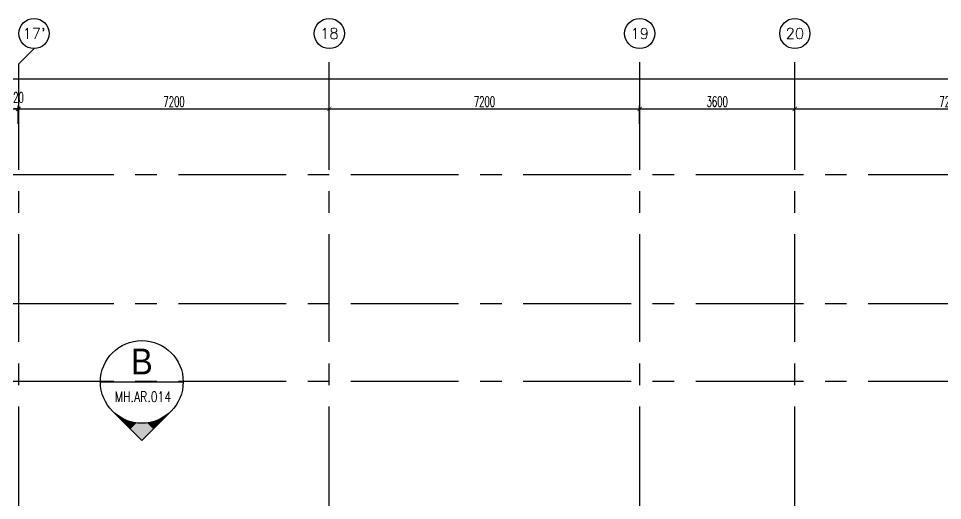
# Model space of a CAD drawing. Extents: x 276011.4 to 276105.3, y 57291.9 to 57371.4.
# Drawn here: x 276062.41 to 276083.84, y 57360.22 to 57371.41 of the extents above; entities that cross this region are included whole.
import ezdxf
from ezdxf.enums import TextEntityAlignment as Align

# ---------------------------------------------------------------- set-up
doc = ezdxf.new("R2010")
doc.units = 0
doc.header["$MEASUREMENT"] = 0
doc.header["$PDMODE"] = 34
doc.linetypes.add('2DASHES', pattern=[1.7, 0.75, -0.25, 0.1, -0.25, 0.1, -0.25])
doc.linetypes.add('CENTERX2', pattern=[4, 2.5, -0.5, 0.5, -0.5])
doc.layers.get('0').update_dxf_attribs({"linetype": 'CONTINUOUS'})
doc.layers.get('DEFPOINTS').update_dxf_attribs({"linetype": 'CONTINUOUS'})
for name, color, linetype in [('AX-CR', 2, 'CONTINUOUS'), ('AX-DIM', 4, 'CONTINUOUS'), ('AX-TXT', 2, 'CONTINUOUS'), ('AXES', 11, 'CENTERX2'), ('IND-ES', 6, 'CONTINUOUS'), ('IND-ES-L', 6, '2DASHES'), ('IND-ES-TXT', 4, 'CONTINUOUS'), ('SEC-MRK', 7, 'CONTINUOUS'), ('TXT1', 2, 'CONTINUOUS')]:
    doc.layers.add(name, color=color, linetype=linetype)
doc.styles.add('ROMANS', font='ROMANS.shx', dxfattribs={"width": 0.6})
doc.styles.add('S5', font='simplex.shx', dxfattribs={"width": 0.77})
doc.styles.add('TTXT', font='swisse.ttf', dxfattribs={"width": 0.6})
doc.dimstyles.new('STANDARD in', dxfattribs={"dimtxt": 0.24, "dimasz": 0.1, "dimexe": 0.07, "dimexo": 0.05, "dimgap": 0.05, "dimtad": 1, "dimdec": 0, "dimlfac": 1000, "dimzin": 0, "dimdsep": 46, "dimtxsty": 'ROMANS', "dimblk": 'ARCHTICK', "dimcen": 0.05, "dimdle": 0.05, "dimclrd": 4, "dimclre": 4, "dimclrt": 2, "dimadec": 0, "dimazin": 0, "dimtfac": 1, "dimtdec": 0, "dimtmove": 2, "dimatfit": 3, "dimfxl": 0, "dimtolj": 1, "dimtzin": 0, "dimarcsym": 0})

# ---------------------------------------------------------------- blocks, each defined once
blk = doc.blocks.new('_ARCHTICK')
at = {"color": 0, "linetype": 'ByBlock', "const_width": 0.15}
blk.add_lwpolyline([(-0.5, -0.5), (0.5, 0.5)], dxfattribs=at)
blk = doc.blocks.new('*D106')
at = {"layer": 'AX-DIM', "color": 4, "lineweight": -2, "ltscale": 0.3}
for p, q in [((276020.305, 57370.011), (276095.115, 57370.011)), ((276020.355, 57365.405), (276020.355, 57370.081)), ((276095.065, 57357.883), (276095.065, 57370.081))]:
    blk.add_line(p, q, dxfattribs=at)
at = {"layer": 'DEFPOINTS', "color": 0, "ltscale": 0.3}
for p in [(276095.065, 57370.011), (276020.355, 57365.355), (276095.065, 57357.833)]:
    blk.add_point(p, dxfattribs=at)
at = {"layer": 'AX-DIM', "color": 4, "lineweight": -2, "ltscale": 0.3, "xscale": 0.1, "yscale": 0.1, "zscale": 0.1, "rotation": 180}
blk.add_blockref('_ARCHTICK', (276020.355, 57370.011), dxfattribs=at)
at = {"layer": 'AX-DIM', "color": 4, "lineweight": -2, "ltscale": 0.3, "xscale": 0.1, "yscale": 0.1, "zscale": 0.1}
blk.add_blockref('_ARCHTICK', (276095.065, 57370.011), dxfattribs=at)
at = {"layer": 'AX-DIM', "color": 2, "ltscale": 0.3, "insert": (276057.71, 57370.181), "char_height": 0.24, "attachment_point": 5, "style": 'ROMANS'}
blk.add_mtext('\\A1;74710', dxfattribs=at)
blk = doc.blocks.new('*D577')
at = {"layer": 'AX-DIM', "color": 4, "lineweight": -2, "ltscale": 0.3}
for p, q in [((276080.365, 57369.311), (276087.665, 57369.311)), ((276080.415, 57368.961), (276080.415, 57369.381)), ((276087.615, 57368.961), (276087.615, 57369.381))]:
    blk.add_line(p, q, dxfattribs=at)
at = {"layer": 'DEFPOINTS', "color": 0, "ltscale": 0.3}
for p in [(276087.615, 57369.311), (276080.415, 57368.911), (276087.615, 57368.911)]:
    blk.add_point(p, dxfattribs=at)
at = {"layer": 'AX-DIM', "color": 4, "lineweight": -2, "ltscale": 0.3, "xscale": 0.1, "yscale": 0.1, "zscale": 0.1, "rotation": 180}
blk.add_blockref('_ARCHTICK', (276080.415, 57369.311), dxfattribs=at)
at = {"layer": 'AX-DIM', "color": 4, "lineweight": -2, "ltscale": 0.3, "xscale": 0.1, "yscale": 0.1, "zscale": 0.1}
blk.add_blockref('_ARCHTICK', (276087.615, 57369.311), dxfattribs=at)
at = {"layer": 'AX-DIM', "color": 2, "ltscale": 0.3, "insert": (276084.015, 57369.481), "char_height": 0.24, "attachment_point": 5, "style": 'ROMANS'}
blk.add_mtext('\\A1;7200', dxfattribs=at)
blk = doc.blocks.new('*D576')
at = {"layer": 'AX-DIM', "color": 4, "lineweight": -2, "ltscale": 0.3}
for p, q in [((276069.565, 57369.311), (276076.865, 57369.311)), ((276069.615, 57368.961), (276069.615, 57369.381)), ((276076.815, 57368.961), (276076.815, 57369.381))]:
    blk.add_line(p, q, dxfattribs=at)
at = {"layer": 'DEFPOINTS', "color": 0, "ltscale": 0.3}
for p in [(276076.815, 57369.311), (276069.615, 57368.911), (276076.815, 57368.911)]:
    blk.add_point(p, dxfattribs=at)
at = {"layer": 'AX-DIM', "color": 4, "lineweight": -2, "ltscale": 0.3, "xscale": 0.1, "yscale": 0.1, "zscale": 0.1, "rotation": 180}
blk.add_blockref('_ARCHTICK', (276069.615, 57369.311), dxfattribs=at)
at = {"layer": 'AX-DIM', "color": 4, "lineweight": -2, "ltscale": 0.3, "xscale": 0.1, "yscale": 0.1, "zscale": 0.1}
blk.add_blockref('_ARCHTICK', (276076.815, 57369.311), dxfattribs=at)
at = {"layer": 'AX-DIM', "color": 2, "ltscale": 0.3, "insert": (276073.215, 57369.481), "char_height": 0.24, "attachment_point": 5, "style": 'ROMANS'}
blk.add_mtext('\\A1;7200', dxfattribs=at)
blk = doc.blocks.new('*D575')
at = {"layer": 'AX-DIM', "color": 4, "lineweight": -2, "ltscale": 0.3}
for p, q in [((276062.365, 57369.311), (276069.665, 57369.311)), ((276062.415, 57368.961), (276062.415, 57369.381)), ((276069.615, 57368.961), (276069.615, 57369.381))]:
    blk.add_line(p, q, dxfattribs=at)
at = {"layer": 'DEFPOINTS', "color": 0, "ltscale": 0.3}
for p in [(276069.615, 57369.311), (276062.415, 57368.911), (276069.615, 57368.911)]:
    blk.add_point(p, dxfattribs=at)
at = {"layer": 'AX-DIM', "color": 4, "lineweight": -2, "ltscale": 0.3, "xscale": 0.1, "yscale": 0.1, "zscale": 0.1, "rotation": 180}
blk.add_blockref('_ARCHTICK', (276062.415, 57369.311), dxfattribs=at)
at = {"layer": 'AX-DIM', "color": 4, "lineweight": -2, "ltscale": 0.3, "xscale": 0.1, "yscale": 0.1, "zscale": 0.1}
blk.add_blockref('_ARCHTICK', (276069.615, 57369.311), dxfattribs=at)
at = {"layer": 'AX-DIM', "color": 2, "ltscale": 0.3, "insert": (276066.015, 57369.481), "char_height": 0.24, "attachment_point": 5, "style": 'ROMANS'}
blk.add_mtext('\\A1;7200', dxfattribs=at)
blk = doc.blocks.new('*D574')
at = {"layer": 'AX-DIM', "color": 4, "lineweight": -2, "ltscale": 0.3}
for p, q in [((276057.545, 57369.311), (276062.445, 57369.311)), ((276057.595, 57368.961), (276057.595, 57369.381)), ((276062.395, 57368.961), (276062.395, 57369.381))]:
    blk.add_line(p, q, dxfattribs=at)
at = {"layer": 'DEFPOINTS', "color": 0, "ltscale": 0.3}
for p in [(276062.395, 57369.311), (276057.595, 57368.911), (276062.395, 57368.911)]:
    blk.add_point(p, dxfattribs=at)
at = {"layer": 'AX-DIM', "color": 4, "lineweight": -2, "ltscale": 0.3, "xscale": 0.1, "yscale": 0.1, "zscale": 0.1, "rotation": 180}
blk.add_blockref('_ARCHTICK', (276057.595, 57369.311), dxfattribs=at)
at = {"layer": 'AX-DIM', "color": 4, "lineweight": -2, "ltscale": 0.3, "xscale": 0.1, "yscale": 0.1, "zscale": 0.1}
blk.add_blockref('_ARCHTICK', (276062.395, 57369.311), dxfattribs=at)
at = {"layer": 'AX-DIM', "color": 2, "ltscale": 0.3, "insert": (276059.995, 57369.481), "char_height": 0.24, "attachment_point": 5, "style": 'ROMANS'}
blk.add_mtext('\\A1;4800', dxfattribs=at)
blk = doc.blocks.new('*D573')
at = {"layer": 'AX-DIM', "color": 4, "lineweight": -2, "ltscale": 0.3}
for p, q in [((276062.395, 57369.311), (276062.295, 57369.311)), ((276062.395, 57368.961), (276062.395, 57369.381)), ((276062.395, 57369.311), (276062.415, 57369.311)), ((276062.415, 57368.961), (276062.415, 57369.381)), ((276062.415, 57369.311), (276062.515, 57369.311))]:
    blk.add_line(p, q, dxfattribs=at)
at = {"layer": 'DEFPOINTS', "color": 0, "ltscale": 0.3}
for p in [(276062.415, 57369.311), (276062.395, 57368.911), (276062.415, 57368.911)]:
    blk.add_point(p, dxfattribs=at)
at = {"layer": 'AX-DIM', "color": 4, "lineweight": -2, "ltscale": 0.3, "xscale": 0.1, "yscale": 0.1, "zscale": 0.1}
blk.add_blockref('_ARCHTICK', (276062.395, 57369.311), dxfattribs=at)
at = {"layer": 'AX-DIM', "color": 4, "lineweight": -2, "ltscale": 0.3, "xscale": 0.1, "yscale": 0.1, "zscale": 0.1, "rotation": 180}
blk.add_blockref('_ARCHTICK', (276062.415, 57369.311), dxfattribs=at)
at = {"layer": 'AX-DIM', "color": 2, "ltscale": 0.3, "insert": (276062.405, 57369.576), "char_height": 0.24, "attachment_point": 5, "style": 'ROMANS'}
blk.add_mtext('\\A1;20', dxfattribs=at)
blk = doc.blocks.new('AXU')
at = {"layer": 'AX-CR'}
blk.add_circle((0, 350), 350, dxfattribs=at)
at = {"layer": 'AX-TXT', "style": 'ROMANS'}
blk.add_attdef('AX', text='', height=250, dxfattribs=at).set_placement((0, 350), align=Align.MIDDLE)
blk = doc.blocks.new('*D572')
at = {"layer": 'AX-DIM', "color": 4, "lineweight": -2, "ltscale": 0.3}
for p, q in [((276076.765, 57369.311), (276080.465, 57369.311)), ((276076.815, 57368.961), (276076.815, 57369.381)), ((276080.415, 57368.961), (276080.415, 57369.381))]:
    blk.add_line(p, q, dxfattribs=at)
at = {"layer": 'DEFPOINTS', "color": 0, "ltscale": 0.3}
for p in [(276080.415, 57369.311), (276076.815, 57368.911), (276080.415, 57368.911)]:
    blk.add_point(p, dxfattribs=at)
at = {"layer": 'AX-DIM', "color": 4, "lineweight": -2, "ltscale": 0.3, "xscale": 0.1, "yscale": 0.1, "zscale": 0.1, "rotation": 180}
blk.add_blockref('_ARCHTICK', (276076.815, 57369.311), dxfattribs=at)
at = {"layer": 'AX-DIM', "color": 4, "lineweight": -2, "ltscale": 0.3, "xscale": 0.1, "yscale": 0.1, "zscale": 0.1}
blk.add_blockref('_ARCHTICK', (276080.415, 57369.311), dxfattribs=at)
at = {"layer": 'AX-DIM', "color": 2, "ltscale": 0.3, "insert": (276078.615, 57369.481), "char_height": 0.24, "attachment_point": 5, "style": 'ROMANS'}
blk.add_mtext('\\A1;3600', dxfattribs=at)
blk = doc.blocks.new('AR1-EL')
at = {"layer": 'IND-ES'}
for q in [(-566, 566), (566, 566)]:
    blk.add_line((0, 1131), q, dxfattribs=at)
for points in [[(0, 800), (0, 1131), (-104, 793), (-221, 910)], [(0, 800), (0, 1131), (104, 793), (221, 910)], [(-104, 793), (-221, 910), (-207, 773), (-283, 849)], [(104, 793), (221, 910), (207, 773), (283, 849)], [(-306, 739), (-349, 782), (-400, 693), (-419, 712)], [(-207, 773), (-283, 849), (-306, 739), (-349, 782)], [(207, 773), (283, 849), (306, 739), (349, 782)], [(306, 739), (349, 782), (400, 693), (419, 712)], [(-492, 640), (-487, 634), (-566, 566)], [(-400, 693), (-419, 712), (-487, 634), (-492, 640)], [(400, 693), (419, 712), (487, 634), (492, 640)], [(492, 640), (487, 634), (566, 566)]]:
    blk.add_solid(points, dxfattribs=at)

msp = doc.modelspace()

# ---------------------------------------------------------------- linework, layer by layer
at = {"layer": 'AXES'}
for p, q in [((276062.4155, 57370.3613), (276062.7655, 57370.7113)), ((276069.6155, 57291.8986), (276069.6155, 57370.7113)), ((276076.8155, 57291.8986), (276076.8155, 57370.7113)), ((276080.4155, 57291.8986), (276080.4155, 57370.7113)), ((276062.4155, 57291.8986), (276062.4155, 57370.3613)), ((276104.6155, 57367.7829), (276052.5255, 57367.7829)), ((276104.6155, 57364.7829), (276052.5255, 57364.7829)), ((276104.6155, 57362.9829), (276052.5255, 57362.9829))]:
    msp.add_line(p, q, dxfattribs=at)
at = {"layer": 'IND-ES'}
msp.add_line((276064.3067, 57362.9705), (276066.2267, 57362.9705), dxfattribs=at)
msp.add_line((276064.3067, 57362.9705), (276066.2267, 57362.9705), dxfattribs=at)
at = {"layer": 'IND-ES-L', "linetype": 'ByBlock'}
msp.add_ellipse((276065.2667, 57362.9705), major_axis=(-0.96, -0.0001), ratio=0.9999999, start_param=-0.0000763, end_param=6.283109, dxfattribs=at)

# ---------------------------------------------------------------- block references
at = {"layer": 'AXES', "xscale": 0.001, "yscale": 0.001, "zscale": 0.001}
for p, values in [((276062.7655, 57370.7113), {'AX': "17'"}), ((276069.6155, 57370.7113), {'AX': '18'}), ((276076.8155, 57370.7113), {'AX': '19'}), ((276080.4155, 57370.7113), {'AX': '20'})]:
    msp.add_blockref('AXU', p, dxfattribs=at).add_auto_attribs(values)
at = {"layer": 'SEC-MRK', "color": 1, "zscale": 0.0012, "rotation": 180}
for xscale, yscale in [(0.001200000056996942, 0.001199999984237365), (0.001199999998789281, 0.001199999998789281)]:
    msp.add_blockref('AR1-EL', (276065.2667, 57362.9705), dxfattribs=dict(at, xscale=xscale, yscale=yscale))

# ---------------------------------------------------------------- texts
at = {"layer": 'IND-ES-TXT', "color": 2, "style": 'S5', "width": 0.77}
msp.add_attdef('MH.AR.014', text='AR02', height=0.24, dxfattribs=at).set_placement((276065.2955, 57362.6253), align=Align.MIDDLE)
at = {"layer": 'TXT1', "color": 6, "style": 'TTXT', "width": 0.9}
msp.add_attdef('B', text='C', height=0.6018, dxfattribs=at).set_placement((276065.2679, 57363.144), align=Align.CENTER)

# ---------------------------------------------------------------- dimensions: what is measured, and where the dimension line sits
at = {"layer": 'AX-DIM'}
for base, p1, p2, picture, middle in [((276095.0655, 57370.0113), (276020.3555, 57365.3553), (276095.0655, 57357.8329), '*D106', (276057.7105, 57370.1813)), ((276062.4155, 57369.3113), (276062.3955, 57368.9113), (276062.4155, 57368.9113), '*D573', (276062.4055, 57369.5763)), ((276062.3955, 57369.3113), (276057.5955, 57368.9113), (276062.3955, 57368.9113), '*D574', (276059.9955, 57369.4813)), ((276069.6155, 57369.3113), (276062.4155, 57368.9113), (276069.6155, 57368.9113), '*D575', (276066.0155, 57369.4813)), ((276076.8155, 57369.3113), (276069.6155, 57368.9113), (276076.8155, 57368.9113), '*D576', (276073.2155, 57369.4813)), ((276080.4155, 57369.3113), (276076.8155, 57368.9113), (276080.4155, 57368.9113), '*D572', (276078.6155, 57369.4813)), ((276087.6155, 57369.3113), (276080.4155, 57368.9113), (276087.6155, 57368.9113), '*D577', (276084.0155, 57369.4813))]:
    dim = msp.add_linear_dim(base=base, p1=p1, p2=p2, dimstyle='STANDARD in', dxfattribs=at)
    dim.commit()
    dim.dimension.update_dxf_attribs({"geometry": picture, "text_midpoint": middle})

doc.saveas('drawing.dxf')
